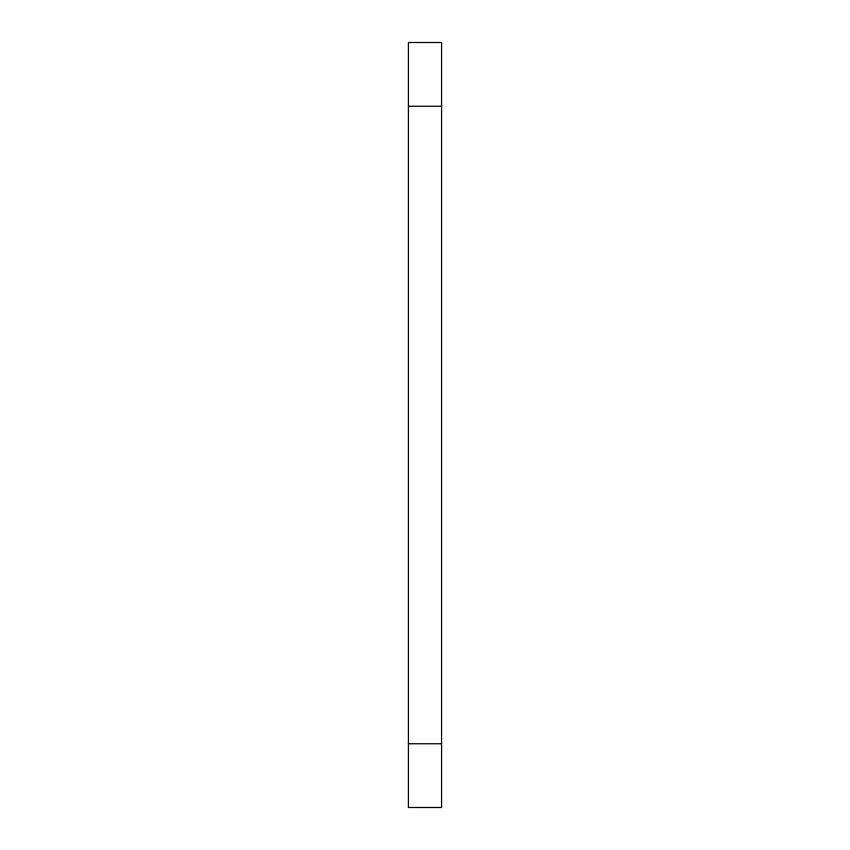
<?xml version="1.0" encoding="UTF-8"?>
<svg xmlns="http://www.w3.org/2000/svg" width="850" height="850" viewBox="0 0 850 850"><rect width="100%" height="100%" fill="white"/><g stroke="black" fill="none" stroke-linecap="round" stroke-linejoin="round"><path stroke-width="1.27" d="M408.425 106.25L441.575 106.25M408.425 743.75L441.575 743.75M441.575 42.5L408.425 42.5L408.425 807.5L441.575 807.5L441.575 42.5"/></g></svg>
